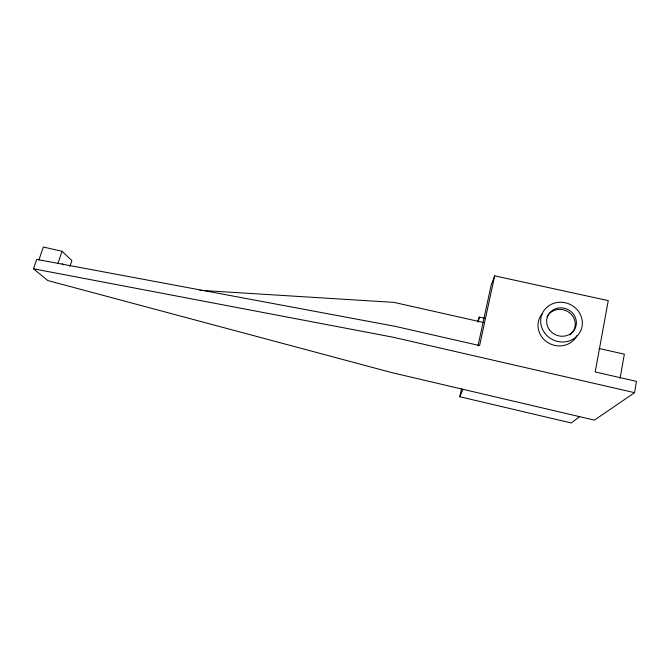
<?xml version="1.0" encoding="UTF-8"?>
<svg xmlns="http://www.w3.org/2000/svg" width="670" height="670" viewBox="0 0 670 670"><rect width="100%" height="100%" fill="white"/><g stroke="black" fill="none" stroke-linecap="round" stroke-linejoin="round"><path stroke-width="1" d="M494.669 275.847L479.603 345.586L395.233 326.349L36.733 259.399L33.5 268.804L47.763 280.546L391.984 372.662L594.432 420.14L634.557 392.67L636.5 381.364L595.186 371.942L608.26 300.621L494.669 275.847L491.077 285.487L478.012 345.846M620.093 378.324L624.348 354.17L599.106 348.492M478.196 322.203L479.31 317.103L484.343 318.233M579.6 416.656L571.234 422.979L459.804 396.724L461.571 388.625M69.931 266.467L71.883 260.63L62.034 251.284L43.349 247.021L38.885 260.035M57.938 263.419L62.034 251.284M477.601 321.701L479.31 317.103M459.804 396.724L463.012 389.32M199.836 290.311L394.002 302.388L483.472 322.505M33.5 268.804L392.645 337.127L634.557 392.67M62.276 263.695L63.608 264.91M576.954 335.561A20.678 19.346 23.4 0 1 547.759 342.538A20.678 19.346 23.4 0 1 542.239 313.677M547.038 316.927A14.949 13.97 23.2 0 1 569.55 312.781A14.949 13.97 23.2 0 1 569.81 334.874M549.383 329.732A15.042 14.053 23.1 0 0 575.061 328.576A15.042 14.053 23.1 0 0 560.078 307.865A15.042 14.053 23.1 0 0 549.383 329.732M544.409 332.655A21.055 19.673 23.1 0 0 580.388 331.449A21.055 19.673 23.1 0 0 559.777 302.237A21.055 19.673 23.1 0 0 544.409 332.655"/></g></svg>
